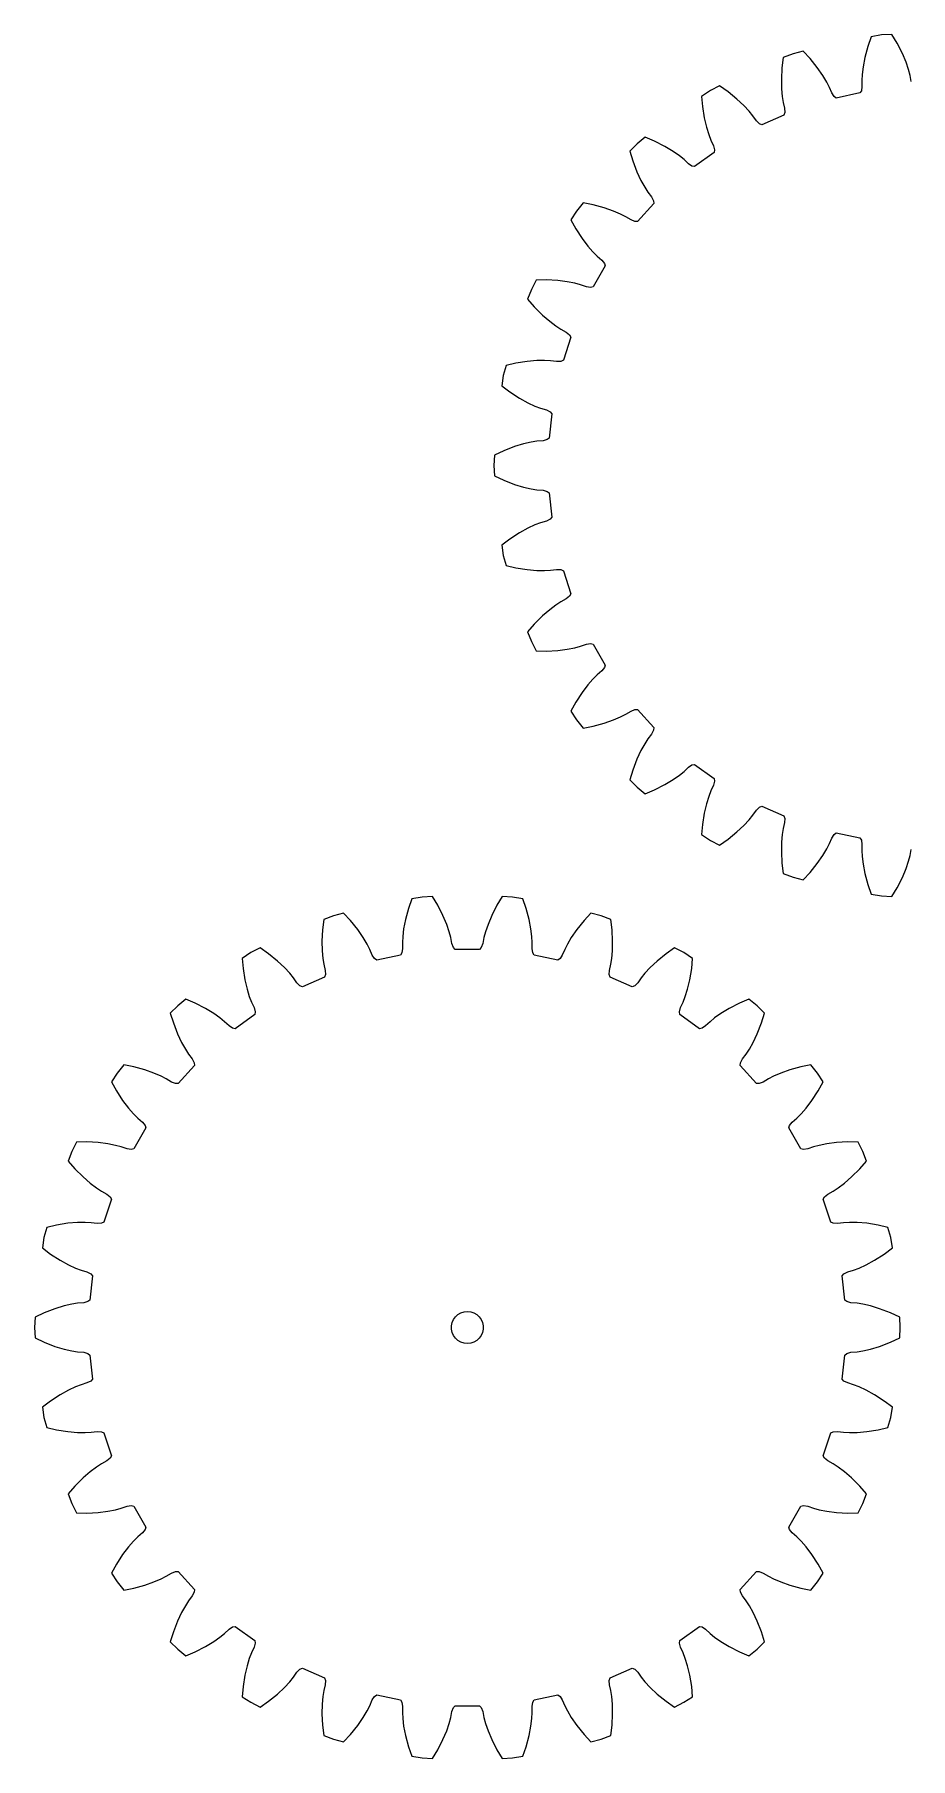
# Model space of a CAD drawing. Extents: x 0 to 168, y 0 to 162.
# Drawn here: x 0 to 82.5, y 0 to 162.3 of the extents above; entities that cross this region are included whole.
import ezdxf

# ---------------------------------------------------------------- set-up
doc = ezdxf.new("R2010")
doc.units = 0

msp = doc.modelspace()

# ---------------------------------------------------------------- linework, layer by layer
for p, q in [((80.71, 162.29), (79.73, 162.24)), ((81.2, 161.46), (80.71, 162.29)), ((72.35, 160.72), (71.4, 160.47)), ((73, 160.02), (72.35, 160.72)), ((78.45, 161.17), (78.17, 160.13)), ((78.76, 162.08), (78.45, 161.17)), ((79.73, 162.24), (78.76, 162.08)), ((81.69, 160.5), (81.2, 161.46)), ((70.36, 159.16), (70.31, 158.08)), ((70.48, 160.11), (70.36, 159.16)), ((71.4, 160.47), (70.48, 160.11)), ((73.68, 159.18), (73, 160.02)), ((74.2, 158.43), (73.68, 159.18)), ((78, 159.24), (77.91, 158.52)), ((78.17, 160.13), (78, 159.24)), ((82.05, 159.67), (81.69, 160.5)), ((82.28, 158.98), (82.05, 159.67)), ((64.49, 157.45), (63.62, 157)), ((65.28, 156.9), (64.49, 157.45)), ((70.31, 158.08), (70.33, 157.17)), ((74.57, 157.81), (74.2, 158.43)), ((74.82, 157.31), (74.57, 157.81)), ((77.91, 158.52), (77.88, 157.96)), ((77.88, 157.96), (77.89, 157.38)), ((82.42, 158.44), (82.28, 158.98)), ((82.53, 157.87), (82.42, 158.44)), ((63.62, 157), (62.79, 156.46)), ((62.79, 156.46), (62.88, 155.51)), ((66.12, 156.21), (65.28, 156.9)), ((66.78, 155.59), (66.12, 156.21)), ((70.33, 157.17), (70.39, 156.45)), ((70.39, 156.45), (70.48, 155.9)), ((70.48, 155.9), (70.61, 155.34)), ((75.05, 156.78), (74.82, 157.31)), ((75.26, 156.44), (75.05, 156.78)), ((75.47, 156.3), (75.26, 156.44)), ((77.7, 156.78), (75.47, 156.3)), ((77.83, 156.99), (77.7, 156.78)), ((77.89, 157.38), (77.83, 156.99)), ((62.88, 155.51), (63.05, 154.44)), ((63.05, 154.44), (63.25, 153.56)), ((67.27, 155.06), (66.78, 155.59)), ((67.62, 154.63), (67.27, 155.06)), ((67.95, 154.15), (67.62, 154.63)), ((70.55, 154.7), (68.47, 153.78)), ((70.63, 154.94), (70.55, 154.7)), ((70.61, 155.34), (70.63, 154.94)), ((57.49, 152.61), (56.72, 151.99)), ((58.37, 152.24), (57.49, 152.61)), ((63.25, 153.56), (63.47, 152.86)), ((63.47, 152.86), (63.67, 152.35)), ((68.24, 153.87), (67.95, 154.15)), ((68.47, 153.78), (68.24, 153.87)), ((56.72, 151.99), (56.03, 151.3)), ((56.03, 151.3), (56.31, 150.38)), ((59.33, 151.74), (58.37, 152.24)), ((60.11, 151.28), (59.33, 151.74)), ((60.71, 150.86), (60.11, 151.28)), ((63.98, 151.19), (62.14, 149.85)), ((63.67, 152.35), (63.91, 151.82)), ((63.91, 151.82), (64.02, 151.43)), ((64.02, 151.43), (63.98, 151.19)), ((56.31, 150.38), (56.7, 149.37)), ((56.7, 149.37), (57.08, 148.55)), ((61.14, 150.51), (60.71, 150.86)), ((61.56, 150.11), (61.14, 150.51)), ((61.89, 149.89), (61.56, 150.11)), ((62.14, 149.85), (61.89, 149.89)), ((57.08, 148.55), (57.44, 147.92)), ((57.44, 147.92), (57.74, 147.45)), ((51.64, 146.43), (51.03, 145.66)), ((52.59, 146.24), (51.64, 146.43)), ((53.63, 145.96), (52.59, 146.24)), ((58.29, 146.38), (56.77, 144.69)), ((57.74, 147.45), (58.09, 146.99)), ((58.09, 146.99), (58.28, 146.63)), ((58.28, 146.63), (58.29, 146.38)), ((51.03, 145.66), (50.49, 144.84)), ((50.49, 144.84), (50.96, 144)), ((54.49, 145.67), (53.63, 145.96)), ((55.16, 145.38), (54.49, 145.67)), ((55.65, 145.13), (55.16, 145.38)), ((56.15, 144.83), (55.65, 145.13)), ((56.52, 144.68), (56.15, 144.83)), ((56.77, 144.69), (56.52, 144.68)), ((50.96, 144), (51.55, 143.09)), ((51.55, 143.09), (52.09, 142.37)), ((52.09, 142.37), (52.57, 141.82)), ((52.57, 141.82), (52.96, 141.43)), ((52.96, 141.43), (53.4, 141.05)), ((53.73, 140.5), (52.59, 138.53)), ((53.4, 141.05), (53.66, 140.74)), ((53.66, 140.74), (53.73, 140.5)), ((46.77, 138.29), (46.41, 137.37)), ((47.21, 139.17), (46.77, 138.29)), ((48.17, 139.18), (47.21, 139.17)), ((49.25, 139.12), (48.17, 139.18)), ((50.15, 139.01), (49.25, 139.12)), ((50.87, 138.87), (50.15, 139.01)), ((51.4, 138.72), (50.87, 138.87)), ((51.95, 138.53), (51.4, 138.72)), ((52.35, 138.47), (51.95, 138.53)), ((52.59, 138.53), (52.35, 138.47)), ((46.41, 137.37), (47.04, 136.65)), ((47.04, 136.65), (47.81, 135.88)), ((47.81, 135.88), (48.5, 135.29)), ((48.5, 135.29), (49.08, 134.85)), ((49.08, 134.85), (49.54, 134.55)), ((49.54, 134.55), (50.05, 134.27)), ((50.48, 133.8), (49.78, 131.63)), ((50.05, 134.27), (50.36, 134.02)), ((50.36, 134.02), (50.48, 133.8)), ((46.39, 131.52), (45.32, 131.35)), ((47.3, 131.6), (46.39, 131.52)), ((48.02, 131.61), (47.3, 131.6)), ((48.58, 131.58), (48.02, 131.61)), ((49.15, 131.51), (48.58, 131.58)), ((49.55, 131.52), (49.15, 131.51)), ((49.78, 131.63), (49.55, 131.52)), ((44.13, 130.19), (43.98, 129.21)), ((44.39, 131.14), (44.13, 130.19)), ((45.32, 131.35), (44.39, 131.14)), ((43.98, 129.21), (44.75, 128.64)), ((44.75, 128.64), (45.66, 128.05)), ((45.66, 128.05), (46.45, 127.61)), ((46.45, 127.61), (47.11, 127.31)), ((47.11, 127.31), (47.63, 127.11)), ((47.63, 127.11), (48.18, 126.94)), ((48.18, 126.94), (48.54, 126.76)), ((48.54, 126.76), (48.7, 126.57)), ((48.7, 126.57), (48.46, 124.3)), ((45.18, 123.49), (44.17, 123.1)), ((46.04, 123.75), (45.18, 123.49)), ((46.75, 123.91), (46.04, 123.75)), ((47.3, 124), (46.75, 123.91)), ((47.88, 124.05), (47.3, 124)), ((48.27, 124.15), (47.88, 124.05)), ((48.46, 124.3), (48.27, 124.15)), ((43.3, 122.7), (43.24, 121.72)), ((44.17, 123.1), (43.3, 122.7)), ((43.24, 121.72), (43.3, 120.73)), ((43.3, 120.73), (44.17, 120.33)), ((44.17, 120.33), (45.18, 119.94)), ((45.18, 119.94), (46.04, 119.68)), ((46.04, 119.68), (46.75, 119.52)), ((46.75, 119.52), (47.3, 119.43)), ((47.3, 119.43), (47.88, 119.38)), ((47.88, 119.38), (48.27, 119.28)), ((48.27, 119.28), (48.46, 119.13)), ((48.46, 119.13), (48.7, 116.86)), ((48.7, 116.86), (48.54, 116.67)), ((45.66, 115.38), (44.75, 114.79)), ((46.45, 115.82), (45.66, 115.38)), ((47.11, 116.12), (46.45, 115.82)), ((47.63, 116.32), (47.11, 116.12)), ((48.18, 116.49), (47.63, 116.32)), ((48.54, 116.67), (48.18, 116.49)), ((44.75, 114.79), (43.98, 114.22)), ((43.98, 114.22), (44.13, 113.24)), ((44.13, 113.24), (44.39, 112.29)), ((44.39, 112.29), (45.32, 112.08)), ((45.32, 112.08), (46.39, 111.91)), ((46.39, 111.91), (47.3, 111.84)), ((47.3, 111.84), (48.02, 111.82)), ((48.02, 111.82), (48.58, 111.85)), ((48.58, 111.85), (49.15, 111.93)), ((49.15, 111.93), (49.55, 111.91)), ((49.55, 111.91), (49.78, 111.8)), ((49.78, 111.8), (50.48, 109.63)), ((49.54, 108.88), (49.08, 108.58)), ((50.05, 109.16), (49.54, 108.88)), ((50.36, 109.41), (50.05, 109.16)), ((50.48, 109.63), (50.36, 109.41)), ((47.81, 107.55), (47.04, 106.79)), ((48.5, 108.14), (47.81, 107.55)), ((49.08, 108.58), (48.5, 108.14)), ((47.04, 106.79), (46.41, 106.06)), ((46.41, 106.06), (46.77, 105.14)), ((46.77, 105.14), (47.21, 104.27)), ((47.21, 104.27), (48.17, 104.25)), ((48.17, 104.25), (49.25, 104.31)), ((49.25, 104.31), (50.15, 104.42)), ((50.15, 104.42), (50.87, 104.56)), ((50.87, 104.56), (51.4, 104.71)), ((51.4, 104.71), (51.95, 104.9)), ((51.95, 104.9), (52.35, 104.96)), ((52.35, 104.96), (52.59, 104.9)), ((52.59, 104.9), (53.73, 102.93)), ((53.4, 102.38), (52.96, 102)), ((53.66, 102.69), (53.4, 102.38)), ((53.73, 102.93), (53.66, 102.69)), ((52.09, 101.06), (51.55, 100.34)), ((52.57, 101.61), (52.09, 101.06)), ((52.96, 102), (52.57, 101.61)), ((50.96, 99.43), (50.49, 98.59)), ((51.55, 100.34), (50.96, 99.43)), ((50.49, 98.59), (51.03, 97.77)), ((51.03, 97.77), (51.64, 97)), ((52.59, 97.19), (53.63, 97.47)), ((53.63, 97.47), (54.49, 97.77)), ((54.49, 97.77), (55.16, 98.05)), ((55.16, 98.05), (55.65, 98.3)), ((55.65, 98.3), (56.15, 98.6)), ((56.15, 98.6), (56.52, 98.75)), ((56.52, 98.75), (56.77, 98.74)), ((56.77, 98.74), (58.29, 97.05)), ((51.64, 97), (52.59, 97.19)), ((57.74, 95.98), (57.44, 95.52)), ((58.09, 96.44), (57.74, 95.98)), ((58.28, 96.8), (58.09, 96.44)), ((58.29, 97.05), (58.28, 96.8)), ((57.08, 94.88), (56.7, 94.06)), ((57.44, 95.52), (57.08, 94.88)), ((56.31, 93.05), (56.03, 92.13)), ((56.7, 94.06), (56.31, 93.05)), ((60.11, 92.16), (60.71, 92.58)), ((60.71, 92.58), (61.14, 92.92)), ((61.14, 92.92), (61.56, 93.32)), ((61.56, 93.32), (61.89, 93.54)), ((61.89, 93.54), (62.14, 93.58)), ((62.14, 93.58), (63.98, 92.25)), ((56.03, 92.13), (56.72, 91.44)), ((56.72, 91.44), (57.49, 90.82)), ((57.49, 90.82), (58.37, 91.19)), ((58.37, 91.19), (59.33, 91.69)), ((59.33, 91.69), (60.11, 92.16)), ((63.67, 91.09), (63.47, 90.57)), ((63.91, 91.61), (63.67, 91.09)), ((64.02, 92), (63.91, 91.61)), ((63.98, 92.25), (64.02, 92)), ((63.25, 89.87), (63.05, 88.99)), ((63.47, 90.57), (63.25, 89.87)), ((67.62, 88.8), (67.95, 89.28)), ((67.95, 89.28), (68.24, 89.56)), ((68.24, 89.56), (68.47, 89.66)), ((68.47, 89.66), (70.55, 88.73)), ((62.88, 87.92), (62.79, 86.97)), ((63.05, 88.99), (62.88, 87.92)), ((66.12, 87.22), (66.78, 87.84)), ((66.78, 87.84), (67.27, 88.37)), ((67.27, 88.37), (67.62, 88.8)), ((70.61, 88.1), (70.48, 87.53)), ((70.55, 88.73), (70.63, 88.5)), ((70.63, 88.5), (70.61, 88.1)), ((62.79, 86.97), (63.62, 86.43)), ((63.62, 86.43), (64.49, 85.98)), ((64.49, 85.98), (65.28, 86.54)), ((65.28, 86.54), (66.12, 87.22)), ((70.33, 86.26), (70.31, 85.35)), ((70.39, 86.98), (70.33, 86.26)), ((70.48, 87.53), (70.39, 86.98)), ((74.57, 85.63), (74.82, 86.12)), ((74.82, 86.12), (75.05, 86.65)), ((75.05, 86.65), (75.26, 86.99)), ((75.26, 86.99), (75.47, 87.13)), ((75.47, 87.13), (77.7, 86.66)), ((77.7, 86.66), (77.83, 86.45)), ((77.83, 86.45), (77.89, 86.05)), ((77.89, 86.05), (77.88, 85.47)), ((70.31, 85.35), (70.36, 84.27)), ((73.68, 84.26), (74.2, 85)), ((74.2, 85), (74.57, 85.63)), ((77.88, 85.47), (77.91, 84.92)), ((77.91, 84.92), (78, 84.19)), ((82.05, 83.77), (82.28, 84.46)), ((82.28, 84.46), (82.42, 84.99)), ((82.42, 84.99), (82.53, 85.56)), ((70.36, 84.27), (70.48, 83.32)), ((70.48, 83.32), (71.4, 82.97)), ((71.4, 82.97), (72.35, 82.71)), ((72.35, 82.71), (73, 83.41)), ((73, 83.41), (73.68, 84.26)), ((78, 84.19), (78.17, 83.3)), ((78.17, 83.3), (78.45, 82.26)), ((81.2, 81.97), (81.69, 82.93)), ((81.69, 82.93), (82.05, 83.77)), ((78.45, 82.26), (78.76, 81.35)), ((78.76, 81.35), (79.73, 81.2)), ((79.73, 81.2), (80.71, 81.14)), ((80.71, 81.14), (81.2, 81.97)), ((29.1, 79.58), (28.15, 79.32)), ((29.76, 78.87), (29.1, 79.58)), ((35.2, 80.03), (34.92, 78.99)), ((35.51, 80.94), (35.2, 80.03)), ((36.48, 81.09), (35.51, 80.94)), ((37.47, 81.14), (36.48, 81.09)), ((37.96, 80.32), (37.47, 81.14)), ((38.45, 79.36), (37.96, 80.32)), ((43.53, 80.32), (43.04, 79.36)), ((44.02, 81.14), (43.53, 80.32)), ((45, 81.09), (44.02, 81.14)), ((45.98, 80.94), (45, 81.09)), ((46.29, 80.03), (45.98, 80.94)), ((46.56, 78.99), (46.29, 80.03)), ((52.38, 79.58), (51.73, 78.87)), ((53.33, 79.32), (52.38, 79.58)), ((27.12, 78.02), (27.06, 76.94)), ((27.23, 78.97), (27.12, 78.02)), ((28.15, 79.32), (27.23, 78.97)), ((30.44, 78.03), (29.76, 78.87)), ((30.95, 77.29), (30.44, 78.03)), ((34.75, 78.1), (34.67, 77.37)), ((34.92, 78.99), (34.75, 78.1)), ((38.8, 78.52), (38.45, 79.36)), ((39.04, 77.83), (38.8, 78.52)), ((42.69, 78.52), (42.45, 77.83)), ((43.04, 79.36), (42.69, 78.52)), ((46.73, 78.1), (46.56, 78.99)), ((46.82, 77.37), (46.73, 78.1)), ((51.05, 78.03), (50.53, 77.29)), ((51.73, 78.87), (51.05, 78.03)), ((54.25, 78.97), (53.33, 79.32)), ((54.37, 78.02), (54.25, 78.97)), ((54.42, 76.94), (54.37, 78.02)), ((21.25, 76.3), (20.37, 75.86)), ((22.03, 75.75), (21.25, 76.3)), ((27.06, 76.94), (27.08, 76.03)), ((31.33, 76.66), (30.95, 77.29)), ((31.58, 76.17), (31.33, 76.66)), ((34.67, 77.37), (34.64, 76.82)), ((34.64, 76.82), (34.65, 76.24)), ((39.18, 77.3), (39.04, 77.83)), ((39.29, 76.73), (39.18, 77.3)), ((39.43, 76.35), (39.29, 76.73)), ((39.61, 76.17), (39.43, 76.35)), ((42.06, 76.35), (41.88, 76.17)), ((42.2, 76.73), (42.06, 76.35)), ((42.31, 77.3), (42.2, 76.73)), ((42.45, 77.83), (42.31, 77.3)), ((46.85, 76.82), (46.82, 77.37)), ((46.84, 76.24), (46.85, 76.82)), ((50.16, 76.66), (49.91, 76.17)), ((50.53, 77.29), (50.16, 76.66)), ((54.41, 76.03), (54.42, 76.94)), ((60.24, 76.3), (59.45, 75.75)), ((61.12, 75.86), (60.24, 76.3)), ((20.37, 75.86), (19.55, 75.32)), ((19.55, 75.32), (19.63, 74.37)), ((22.87, 75.07), (22.03, 75.75)), ((23.53, 74.45), (22.87, 75.07)), ((27.08, 76.03), (27.15, 75.3)), ((27.15, 75.3), (27.23, 74.76)), ((27.23, 74.76), (27.37, 74.19)), ((31.8, 75.63), (31.58, 76.17)), ((32.02, 75.3), (31.8, 75.63)), ((32.23, 75.16), (32.02, 75.3)), ((34.46, 75.63), (32.23, 75.16)), ((34.59, 75.84), (34.46, 75.63)), ((34.65, 76.24), (34.59, 75.84)), ((41.88, 76.17), (39.61, 76.17)), ((46.9, 75.84), (46.84, 76.24)), ((47.03, 75.63), (46.9, 75.84)), ((49.26, 75.16), (47.03, 75.63)), ((49.47, 75.3), (49.26, 75.16)), ((49.68, 75.63), (49.47, 75.3)), ((49.91, 76.17), (49.68, 75.63)), ((54.12, 74.19), (54.25, 74.76)), ((54.25, 74.76), (54.34, 75.3)), ((54.34, 75.3), (54.41, 76.03)), ((58.61, 75.07), (57.95, 74.45)), ((59.45, 75.75), (58.61, 75.07)), ((61.94, 75.32), (61.12, 75.86)), ((61.86, 74.37), (61.94, 75.32)), ((19.63, 74.37), (19.8, 73.3)), ((19.8, 73.3), (20.01, 72.42)), ((24.03, 73.92), (23.53, 74.45)), ((24.38, 73.49), (24.03, 73.92)), ((24.71, 73.01), (24.38, 73.49)), ((27.3, 73.56), (25.22, 72.63)), ((27.39, 73.79), (27.3, 73.56)), ((27.37, 74.19), (27.39, 73.79)), ((54.1, 73.79), (54.12, 74.19)), ((54.18, 73.56), (54.1, 73.79)), ((56.26, 72.63), (54.18, 73.56)), ((57.11, 73.49), (56.78, 73.01)), ((57.46, 73.92), (57.11, 73.49)), ((57.95, 74.45), (57.46, 73.92)), ((61.48, 72.42), (61.68, 73.3)), ((61.68, 73.3), (61.86, 74.37)), ((14.25, 71.47), (13.48, 70.85)), ((15.13, 71.09), (14.25, 71.47)), ((20.01, 72.42), (20.22, 71.72)), ((20.22, 71.72), (20.42, 71.2)), ((24.99, 72.72), (24.71, 73.01)), ((25.22, 72.63), (24.99, 72.72)), ((56.5, 72.72), (56.26, 72.63)), ((56.78, 73.01), (56.5, 72.72)), ((61.06, 71.2), (61.26, 71.72)), ((61.26, 71.72), (61.48, 72.42)), ((67.24, 71.47), (66.36, 71.09)), ((68.01, 70.85), (67.24, 71.47)), ((13.48, 70.85), (12.78, 70.15)), ((12.78, 70.15), (13.07, 69.24)), ((16.09, 70.6), (15.13, 71.09)), ((16.87, 70.13), (16.09, 70.6)), ((17.46, 69.71), (16.87, 70.13)), ((20.74, 70.04), (18.9, 68.7)), ((20.42, 71.2), (20.67, 70.68)), ((20.67, 70.68), (20.77, 70.29)), ((20.77, 70.29), (20.74, 70.04)), ((60.71, 70.29), (60.82, 70.68)), ((60.75, 70.04), (60.71, 70.29)), ((62.59, 68.7), (60.75, 70.04)), ((60.82, 70.68), (61.06, 71.2)), ((64.62, 70.13), (64.02, 69.71)), ((65.4, 70.6), (64.62, 70.13)), ((66.36, 71.09), (65.4, 70.6)), ((68.7, 70.15), (68.01, 70.85)), ((68.42, 69.24), (68.7, 70.15)), ((13.07, 69.24), (13.46, 68.23)), ((13.46, 68.23), (13.84, 67.41)), ((17.89, 69.36), (17.46, 69.71)), ((18.32, 68.97), (17.89, 69.36)), ((18.65, 68.75), (18.32, 68.97)), ((18.9, 68.7), (18.65, 68.75)), ((62.84, 68.75), (62.59, 68.7)), ((63.17, 68.97), (62.84, 68.75)), ((63.6, 69.36), (63.17, 68.97)), ((64.02, 69.71), (63.6, 69.36)), ((67.65, 67.41), (68.03, 68.23)), ((68.03, 68.23), (68.42, 69.24)), ((13.84, 67.41), (14.2, 66.77)), ((14.2, 66.77), (14.5, 66.31)), ((66.99, 66.31), (67.29, 66.77)), ((67.29, 66.77), (67.65, 67.41)), ((8.4, 65.29), (7.78, 64.52)), ((9.34, 65.1), (8.4, 65.29)), ((10.39, 64.82), (9.34, 65.1)), ((15.05, 65.24), (13.53, 63.55)), ((14.5, 66.31), (14.85, 65.85)), ((14.85, 65.85), (15.03, 65.49)), ((15.03, 65.49), (15.05, 65.24)), ((66.44, 65.24), (66.45, 65.49)), ((67.96, 63.55), (66.44, 65.24)), ((66.45, 65.49), (66.64, 65.85)), ((66.64, 65.85), (66.99, 66.31)), ((72.15, 65.1), (71.1, 64.82)), ((73.09, 65.29), (72.15, 65.1)), ((73.71, 64.52), (73.09, 65.29)), ((7.78, 64.52), (7.25, 63.69)), ((7.25, 63.69), (7.71, 62.86)), ((11.24, 64.52), (10.39, 64.82)), ((11.91, 64.24), (11.24, 64.52)), ((12.41, 63.98), (11.91, 64.24)), ((12.9, 63.68), (12.41, 63.98)), ((13.28, 63.54), (12.9, 63.68)), ((13.53, 63.55), (13.28, 63.54)), ((68.21, 63.54), (67.96, 63.55)), ((68.59, 63.68), (68.21, 63.54)), ((69.08, 63.98), (68.59, 63.68)), ((69.57, 64.24), (69.08, 63.98)), ((70.25, 64.52), (69.57, 64.24)), ((71.1, 64.82), (70.25, 64.52)), ((74.24, 63.69), (73.71, 64.52)), ((73.78, 62.86), (74.24, 63.69)), ((7.71, 62.86), (8.3, 61.95)), ((8.3, 61.95), (8.85, 61.23)), ((72.64, 61.23), (73.18, 61.95)), ((73.18, 61.95), (73.78, 62.86)), ((8.85, 61.23), (9.33, 60.68)), ((9.33, 60.68), (9.72, 60.29)), ((9.72, 60.29), (10.16, 59.91)), ((71.33, 59.91), (71.77, 60.29)), ((71.77, 60.29), (72.16, 60.68)), ((72.16, 60.68), (72.64, 61.23)), ((10.48, 59.36), (9.34, 57.39)), ((10.16, 59.91), (10.41, 59.6)), ((10.41, 59.6), (10.48, 59.36)), ((71.01, 59.36), (71.07, 59.6)), ((72.14, 57.39), (71.01, 59.36)), ((71.07, 59.6), (71.33, 59.91)), ((3.52, 57.14), (3.17, 56.22)), ((3.97, 58.02), (3.52, 57.14)), ((4.93, 58.04), (3.97, 58.02)), ((6.01, 57.98), (4.93, 58.04)), ((6.91, 57.87), (6.01, 57.98)), ((7.62, 57.72), (6.91, 57.87)), ((8.16, 57.58), (7.62, 57.72)), ((8.71, 57.39), (8.16, 57.58)), ((9.1, 57.32), (8.71, 57.39)), ((9.34, 57.39), (9.1, 57.32)), ((72.39, 57.32), (72.14, 57.39)), ((72.78, 57.39), (72.39, 57.32)), ((73.33, 57.58), (72.78, 57.39)), ((73.86, 57.72), (73.33, 57.58)), ((74.58, 57.87), (73.86, 57.72)), ((75.48, 57.98), (74.58, 57.87)), ((76.56, 58.04), (75.48, 57.98)), ((77.52, 58.02), (76.56, 58.04)), ((77.96, 57.14), (77.52, 58.02)), ((78.32, 56.22), (77.96, 57.14)), ((3.17, 56.22), (3.8, 55.5)), ((3.8, 55.5), (4.57, 54.74)), ((76.92, 54.74), (77.69, 55.5)), ((77.69, 55.5), (78.32, 56.22)), ((4.57, 54.74), (5.25, 54.15)), ((5.25, 54.15), (5.84, 53.71)), ((5.84, 53.71), (6.3, 53.41)), ((75.19, 53.41), (75.65, 53.71)), ((75.65, 53.71), (76.24, 54.15)), ((76.24, 54.15), (76.92, 54.74)), ((6.3, 53.41), (6.81, 53.13)), ((7.24, 52.66), (6.53, 50.49)), ((6.81, 53.13), (7.12, 52.88)), ((7.12, 52.88), (7.24, 52.66)), ((74.25, 52.66), (74.37, 52.88)), ((74.95, 50.49), (74.25, 52.66)), ((74.37, 52.88), (74.68, 53.13)), ((74.68, 53.13), (75.19, 53.41)), ((3.15, 50.38), (2.08, 50.21)), ((4.05, 50.45), (3.15, 50.38)), ((4.78, 50.46), (4.05, 50.45)), ((5.33, 50.43), (4.78, 50.46)), ((5.91, 50.36), (5.33, 50.43)), ((6.31, 50.38), (5.91, 50.36)), ((6.53, 50.49), (6.31, 50.38)), ((75.18, 50.38), (74.95, 50.49)), ((75.58, 50.36), (75.18, 50.38)), ((76.15, 50.43), (75.58, 50.36)), ((76.71, 50.46), (76.15, 50.43)), ((77.44, 50.45), (76.71, 50.46)), ((78.34, 50.38), (77.44, 50.45)), ((79.41, 50.21), (78.34, 50.38)), ((0.89, 49.04), (0.74, 48.07)), ((1.15, 49.99), (0.89, 49.04)), ((2.08, 50.21), (1.15, 49.99)), ((80.34, 49.99), (79.41, 50.21)), ((80.6, 49.04), (80.34, 49.99)), ((80.75, 48.07), (80.6, 49.04)), ((0.74, 48.07), (1.5, 47.49)), ((1.5, 47.49), (2.41, 46.91)), ((79.08, 46.91), (79.98, 47.49)), ((79.98, 47.49), (80.75, 48.07)), ((2.41, 46.91), (3.21, 46.47)), ((3.21, 46.47), (3.87, 46.16)), ((3.87, 46.16), (4.38, 45.97)), ((4.38, 45.97), (4.94, 45.8)), ((4.94, 45.8), (5.3, 45.62)), ((5.3, 45.62), (5.46, 45.43)), ((76.03, 45.43), (76.19, 45.62)), ((76.19, 45.62), (76.55, 45.8)), ((76.55, 45.8), (77.1, 45.97)), ((77.1, 45.97), (77.62, 46.16)), ((77.62, 46.16), (78.28, 46.47)), ((78.28, 46.47), (79.08, 46.91)), ((5.46, 45.43), (5.22, 43.16)), ((76.27, 43.16), (76.03, 45.43)), ((1.93, 42.34), (0.92, 41.96)), ((2.8, 42.61), (1.93, 42.34)), ((3.51, 42.77), (2.8, 42.61)), ((4.06, 42.86), (3.51, 42.77)), ((4.63, 42.9), (4.06, 42.86)), ((5.02, 43.01), (4.63, 42.9)), ((5.22, 43.16), (5.02, 43.01)), ((76.46, 43.01), (76.27, 43.16)), ((76.85, 42.9), (76.46, 43.01)), ((77.43, 42.86), (76.85, 42.9)), ((77.98, 42.77), (77.43, 42.86)), ((78.69, 42.61), (77.98, 42.77)), ((79.55, 42.34), (78.69, 42.61)), ((80.57, 41.96), (79.55, 42.34)), ((0.05, 41.56), (0, 40.57)), ((0, 40.57), (0.05, 39.59)), ((0.92, 41.96), (0.05, 41.56)), ((39.25, 40.73), (39.32, 41.04)), ((39.25, 40.42), (39.25, 40.73)), ((39.32, 41.04), (39.44, 41.32)), ((39.44, 41.32), (39.63, 41.58)), ((39.63, 41.58), (39.86, 41.79)), ((39.86, 41.79), (40.13, 41.94)), ((40.13, 41.94), (40.43, 42.04)), ((40.43, 42.04), (40.74, 42.07)), ((40.74, 42.07), (41.06, 42.04)), ((41.06, 42.04), (41.35, 41.94)), ((41.35, 41.94), (41.63, 41.79)), ((41.63, 41.79), (41.86, 41.58)), ((41.86, 41.58), (42.04, 41.32)), ((42.04, 41.32), (42.17, 41.04)), ((42.17, 41.04), (42.24, 40.73)), ((42.24, 40.73), (42.24, 40.42)), ((81.44, 41.56), (80.57, 41.96)), ((81.49, 40.57), (81.44, 41.56)), ((81.44, 39.59), (81.49, 40.57)), ((0.05, 39.59), (0.92, 39.19)), ((0.92, 39.19), (1.93, 38.8)), ((39.32, 40.11), (39.25, 40.42)), ((39.44, 39.82), (39.32, 40.11)), ((39.63, 39.57), (39.44, 39.82)), ((39.86, 39.36), (39.63, 39.57)), ((40.13, 39.2), (39.86, 39.36)), ((40.43, 39.1), (40.13, 39.2)), ((40.74, 39.07), (40.43, 39.1)), ((41.06, 39.1), (40.74, 39.07)), ((41.35, 39.2), (41.06, 39.1)), ((41.63, 39.36), (41.35, 39.2)), ((41.86, 39.57), (41.63, 39.36)), ((42.04, 39.82), (41.86, 39.57)), ((42.17, 40.11), (42.04, 39.82)), ((42.24, 40.42), (42.17, 40.11)), ((79.55, 38.8), (80.57, 39.19)), ((80.57, 39.19), (81.44, 39.59)), ((1.93, 38.8), (2.8, 38.54)), ((2.8, 38.54), (3.51, 38.37)), ((3.51, 38.37), (4.06, 38.29)), ((4.06, 38.29), (4.63, 38.24)), ((4.63, 38.24), (5.02, 38.14)), ((5.02, 38.14), (5.22, 37.98)), ((5.22, 37.98), (5.46, 35.72)), ((76.03, 35.72), (76.27, 37.98)), ((76.27, 37.98), (76.46, 38.14)), ((76.46, 38.14), (76.85, 38.24)), ((76.85, 38.24), (77.43, 38.29)), ((77.43, 38.29), (77.98, 38.37)), ((77.98, 38.37), (78.69, 38.54)), ((78.69, 38.54), (79.55, 38.8)), ((5.46, 35.72), (5.3, 35.53)), ((76.19, 35.53), (76.03, 35.72)), ((2.41, 34.24), (1.5, 33.65)), ((3.21, 34.67), (2.41, 34.24)), ((3.87, 34.98), (3.21, 34.67)), ((4.38, 35.18), (3.87, 34.98)), ((4.94, 35.35), (4.38, 35.18)), ((5.3, 35.53), (4.94, 35.35)), ((76.55, 35.35), (76.19, 35.53)), ((77.1, 35.18), (76.55, 35.35)), ((77.62, 34.98), (77.1, 35.18)), ((78.28, 34.67), (77.62, 34.98)), ((79.08, 34.24), (78.28, 34.67)), ((79.98, 33.65), (79.08, 34.24)), ((1.5, 33.65), (0.74, 33.07)), ((0.74, 33.07), (0.89, 32.1)), ((80.75, 33.07), (79.98, 33.65)), ((80.6, 32.1), (80.75, 33.07)), ((0.89, 32.1), (1.15, 31.15)), ((1.15, 31.15), (2.08, 30.94)), ((2.08, 30.94), (3.15, 30.77)), ((78.34, 30.77), (79.41, 30.94)), ((79.41, 30.94), (80.34, 31.15)), ((80.34, 31.15), (80.6, 32.1)), ((3.15, 30.77), (4.05, 30.69)), ((4.05, 30.69), (4.78, 30.68)), ((4.78, 30.68), (5.33, 30.71)), ((5.33, 30.71), (5.91, 30.78)), ((5.91, 30.78), (6.31, 30.76)), ((6.31, 30.76), (6.53, 30.65)), ((6.53, 30.65), (7.24, 28.49)), ((74.25, 28.49), (74.95, 30.65)), ((74.95, 30.65), (75.18, 30.76)), ((75.18, 30.76), (75.58, 30.78)), ((75.58, 30.78), (76.15, 30.71)), ((76.15, 30.71), (76.71, 30.68)), ((76.71, 30.68), (77.44, 30.69)), ((77.44, 30.69), (78.34, 30.77)), ((6.3, 27.74), (5.84, 27.44)), ((6.81, 28.02), (6.3, 27.74)), ((7.12, 28.27), (6.81, 28.02)), ((7.24, 28.49), (7.12, 28.27)), ((74.37, 28.27), (74.25, 28.49)), ((74.68, 28.02), (74.37, 28.27)), ((75.19, 27.74), (74.68, 28.02)), ((75.65, 27.44), (75.19, 27.74)), ((4.57, 26.41), (3.8, 25.64)), ((5.25, 27), (4.57, 26.41)), ((5.84, 27.44), (5.25, 27)), ((76.24, 27), (75.65, 27.44)), ((76.92, 26.41), (76.24, 27)), ((77.69, 25.64), (76.92, 26.41)), ((3.8, 25.64), (3.17, 24.92)), ((3.17, 24.92), (3.52, 24)), ((78.32, 24.92), (77.69, 25.64)), ((77.96, 24), (78.32, 24.92)), ((3.52, 24), (3.97, 23.12)), ((3.97, 23.12), (4.93, 23.11)), ((4.93, 23.11), (6.01, 23.17)), ((6.01, 23.17), (6.91, 23.28)), ((6.91, 23.28), (7.62, 23.42)), ((7.62, 23.42), (8.16, 23.56)), ((8.16, 23.56), (8.71, 23.75)), ((8.71, 23.75), (9.1, 23.82)), ((9.1, 23.82), (9.34, 23.76)), ((9.34, 23.76), (10.48, 21.79)), ((71.01, 21.79), (72.14, 23.76)), ((72.14, 23.76), (72.39, 23.82)), ((72.39, 23.82), (72.78, 23.75)), ((72.78, 23.75), (73.33, 23.56)), ((73.33, 23.56), (73.86, 23.42)), ((73.86, 23.42), (74.58, 23.28)), ((74.58, 23.28), (75.48, 23.17)), ((75.48, 23.17), (76.56, 23.11)), ((76.56, 23.11), (77.52, 23.12)), ((77.52, 23.12), (77.96, 24)), ((10.16, 21.24), (9.72, 20.86)), ((10.41, 21.55), (10.16, 21.24)), ((10.48, 21.79), (10.41, 21.55)), ((71.07, 21.55), (71.01, 21.79)), ((71.33, 21.24), (71.07, 21.55)), ((71.77, 20.86), (71.33, 21.24)), ((8.85, 19.92), (8.3, 19.19)), ((9.33, 20.47), (8.85, 19.92)), ((9.72, 20.86), (9.33, 20.47)), ((72.16, 20.47), (71.77, 20.86)), ((72.64, 19.92), (72.16, 20.47)), ((73.18, 19.19), (72.64, 19.92)), ((7.71, 18.29), (7.25, 17.45)), ((8.3, 19.19), (7.71, 18.29)), ((73.78, 18.29), (73.18, 19.19)), ((74.24, 17.45), (73.78, 18.29)), ((7.25, 17.45), (7.78, 16.62)), ((7.78, 16.62), (8.4, 15.86)), ((9.34, 16.04), (10.39, 16.33)), ((10.39, 16.33), (11.24, 16.62)), ((11.24, 16.62), (11.91, 16.91)), ((11.91, 16.91), (12.41, 17.16)), ((12.41, 17.16), (12.9, 17.46)), ((12.9, 17.46), (13.28, 17.61)), ((13.28, 17.61), (13.53, 17.6)), ((13.53, 17.6), (15.05, 15.9)), ((66.44, 15.9), (67.96, 17.6)), ((67.96, 17.6), (68.21, 17.61)), ((68.21, 17.61), (68.59, 17.46)), ((68.59, 17.46), (69.08, 17.16)), ((69.08, 17.16), (69.57, 16.91)), ((69.57, 16.91), (70.25, 16.62)), ((70.25, 16.62), (71.1, 16.33)), ((71.1, 16.33), (72.15, 16.04)), ((73.09, 15.86), (73.71, 16.62)), ((73.71, 16.62), (74.24, 17.45)), ((8.4, 15.86), (9.34, 16.04)), ((14.5, 14.84), (14.2, 14.37)), ((14.85, 15.3), (14.5, 14.84)), ((15.03, 15.66), (14.85, 15.3)), ((15.05, 15.9), (15.03, 15.66)), ((66.45, 15.66), (66.44, 15.9)), ((66.64, 15.3), (66.45, 15.66)), ((66.99, 14.84), (66.64, 15.3)), ((67.29, 14.37), (66.99, 14.84)), ((72.15, 16.04), (73.09, 15.86)), ((13.84, 13.74), (13.46, 12.92)), ((14.2, 14.37), (13.84, 13.74)), ((67.65, 13.74), (67.29, 14.37)), ((68.03, 12.92), (67.65, 13.74)), ((13.07, 11.91), (12.78, 10.99)), ((13.46, 12.92), (13.07, 11.91)), ((16.87, 11.01), (17.46, 11.43)), ((17.46, 11.43), (17.89, 11.78)), ((17.89, 11.78), (18.32, 12.18)), ((18.32, 12.18), (18.65, 12.4)), ((18.65, 12.4), (18.9, 12.44)), ((18.9, 12.44), (20.74, 11.1)), ((60.75, 11.1), (62.59, 12.44)), ((62.59, 12.44), (62.84, 12.4)), ((62.84, 12.4), (63.17, 12.18)), ((63.17, 12.18), (63.6, 11.78)), ((63.6, 11.78), (64.02, 11.43)), ((64.02, 11.43), (64.62, 11.01)), ((68.42, 11.91), (68.03, 12.92)), ((68.7, 10.99), (68.42, 11.91)), ((12.78, 10.99), (13.48, 10.29)), ((13.48, 10.29), (14.25, 9.67)), ((14.25, 9.67), (15.13, 10.05)), ((15.13, 10.05), (16.09, 10.54)), ((16.09, 10.54), (16.87, 11.01)), ((20.42, 9.94), (20.22, 9.43)), ((20.67, 10.47), (20.42, 9.94)), ((20.77, 10.85), (20.67, 10.47)), ((20.74, 11.1), (20.77, 10.85)), ((60.71, 10.85), (60.75, 11.1)), ((60.82, 10.47), (60.71, 10.85)), ((61.06, 9.94), (60.82, 10.47)), ((61.26, 9.43), (61.06, 9.94)), ((64.62, 11.01), (65.4, 10.54)), ((65.4, 10.54), (66.36, 10.05)), ((66.36, 10.05), (67.24, 9.67)), ((67.24, 9.67), (68.01, 10.29)), ((68.01, 10.29), (68.7, 10.99)), ((20.01, 8.73), (19.8, 7.85)), ((20.22, 9.43), (20.01, 8.73)), ((24.38, 7.66), (24.71, 8.13)), ((24.71, 8.13), (24.99, 8.42)), ((24.99, 8.42), (25.22, 8.51)), ((25.22, 8.51), (27.3, 7.59)), ((54.18, 7.59), (56.26, 8.51)), ((56.26, 8.51), (56.5, 8.42)), ((56.5, 8.42), (56.78, 8.13)), ((56.78, 8.13), (57.11, 7.66)), ((61.48, 8.73), (61.26, 9.43)), ((61.68, 7.85), (61.48, 8.73)), ((19.63, 6.78), (19.55, 5.82)), ((19.8, 7.85), (19.63, 6.78)), ((22.87, 6.07), (23.53, 6.69)), ((23.53, 6.69), (24.03, 7.23)), ((24.03, 7.23), (24.38, 7.66)), ((27.37, 6.95), (27.23, 6.39)), ((27.3, 7.59), (27.39, 7.35)), ((27.39, 7.35), (27.37, 6.95)), ((54.1, 7.35), (54.18, 7.59)), ((54.12, 6.95), (54.1, 7.35)), ((54.25, 6.39), (54.12, 6.95)), ((57.11, 7.66), (57.46, 7.23)), ((57.46, 7.23), (57.95, 6.69)), ((57.95, 6.69), (58.61, 6.07)), ((61.86, 6.78), (61.68, 7.85)), ((61.94, 5.82), (61.86, 6.78)), ((19.55, 5.82), (20.37, 5.29)), ((20.37, 5.29), (21.25, 4.84)), ((21.25, 4.84), (22.03, 5.39)), ((22.03, 5.39), (22.87, 6.07)), ((27.08, 5.11), (27.06, 4.21)), ((27.15, 5.84), (27.08, 5.11)), ((27.23, 6.39), (27.15, 5.84)), ((31.33, 4.48), (31.58, 4.97)), ((31.58, 4.97), (31.8, 5.51)), ((31.8, 5.51), (32.02, 5.85)), ((32.02, 5.85), (32.23, 5.99)), ((32.23, 5.99), (34.46, 5.51)), ((34.46, 5.51), (34.59, 5.3)), ((34.59, 5.3), (34.65, 4.9)), ((34.65, 4.9), (34.64, 4.32)), ((39.43, 4.79), (39.61, 4.97)), ((39.61, 4.97), (41.88, 4.97)), ((41.88, 4.97), (42.06, 4.79)), ((46.84, 4.9), (46.9, 5.3)), ((46.85, 4.32), (46.84, 4.9)), ((46.9, 5.3), (47.03, 5.51)), ((47.03, 5.51), (49.26, 5.99)), ((49.26, 5.99), (49.47, 5.85)), ((49.47, 5.85), (49.68, 5.51)), ((49.68, 5.51), (49.91, 4.97)), ((49.91, 4.97), (50.16, 4.48)), ((54.34, 5.84), (54.25, 6.39)), ((54.41, 5.11), (54.34, 5.84)), ((54.42, 4.21), (54.41, 5.11)), ((58.61, 6.07), (59.45, 5.39)), ((59.45, 5.39), (60.24, 4.84)), ((60.24, 4.84), (61.12, 5.29)), ((61.12, 5.29), (61.94, 5.82)), ((27.06, 4.21), (27.12, 3.13)), ((30.44, 3.11), (30.95, 3.86)), ((30.95, 3.86), (31.33, 4.48)), ((34.64, 4.32), (34.67, 3.77)), ((34.67, 3.77), (34.75, 3.05)), ((38.8, 2.62), (39.04, 3.31)), ((39.04, 3.31), (39.18, 3.85)), ((39.18, 3.85), (39.29, 4.42)), ((39.29, 4.42), (39.43, 4.79)), ((42.06, 4.79), (42.2, 4.42)), ((42.2, 4.42), (42.31, 3.85)), ((42.31, 3.85), (42.45, 3.31)), ((42.45, 3.31), (42.69, 2.62)), ((46.73, 3.05), (46.82, 3.77)), ((46.82, 3.77), (46.85, 4.32)), ((50.16, 4.48), (50.53, 3.86)), ((50.53, 3.86), (51.05, 3.11)), ((54.37, 3.13), (54.42, 4.21)), ((27.12, 3.13), (27.23, 2.18)), ((27.23, 2.18), (28.15, 1.82)), ((28.15, 1.82), (29.1, 1.57)), ((29.1, 1.57), (29.76, 2.27)), ((29.76, 2.27), (30.44, 3.11)), ((34.75, 3.05), (34.92, 2.16)), ((34.92, 2.16), (35.2, 1.11)), ((37.96, 0.82), (38.45, 1.79)), ((38.45, 1.79), (38.8, 2.62)), ((42.69, 2.62), (43.04, 1.79)), ((43.04, 1.79), (43.53, 0.82)), ((46.29, 1.11), (46.56, 2.16)), ((46.56, 2.16), (46.73, 3.05)), ((51.05, 3.11), (51.73, 2.27)), ((51.73, 2.27), (52.38, 1.57)), ((52.38, 1.57), (53.33, 1.82)), ((53.33, 1.82), (54.25, 2.18)), ((54.25, 2.18), (54.37, 3.13)), ((35.2, 1.11), (35.51, 0.21)), ((35.51, 0.21), (36.48, 0.05)), ((36.48, 0.05), (37.47, 0)), ((37.47, 0), (37.96, 0.82)), ((43.53, 0.82), (44.02, 0)), ((44.02, 0), (45, 0.05)), ((45, 0.05), (45.98, 0.21)), ((45.98, 0.21), (46.29, 1.11))]:
    msp.add_line(p, q)

doc.saveas('drawing.dxf')
